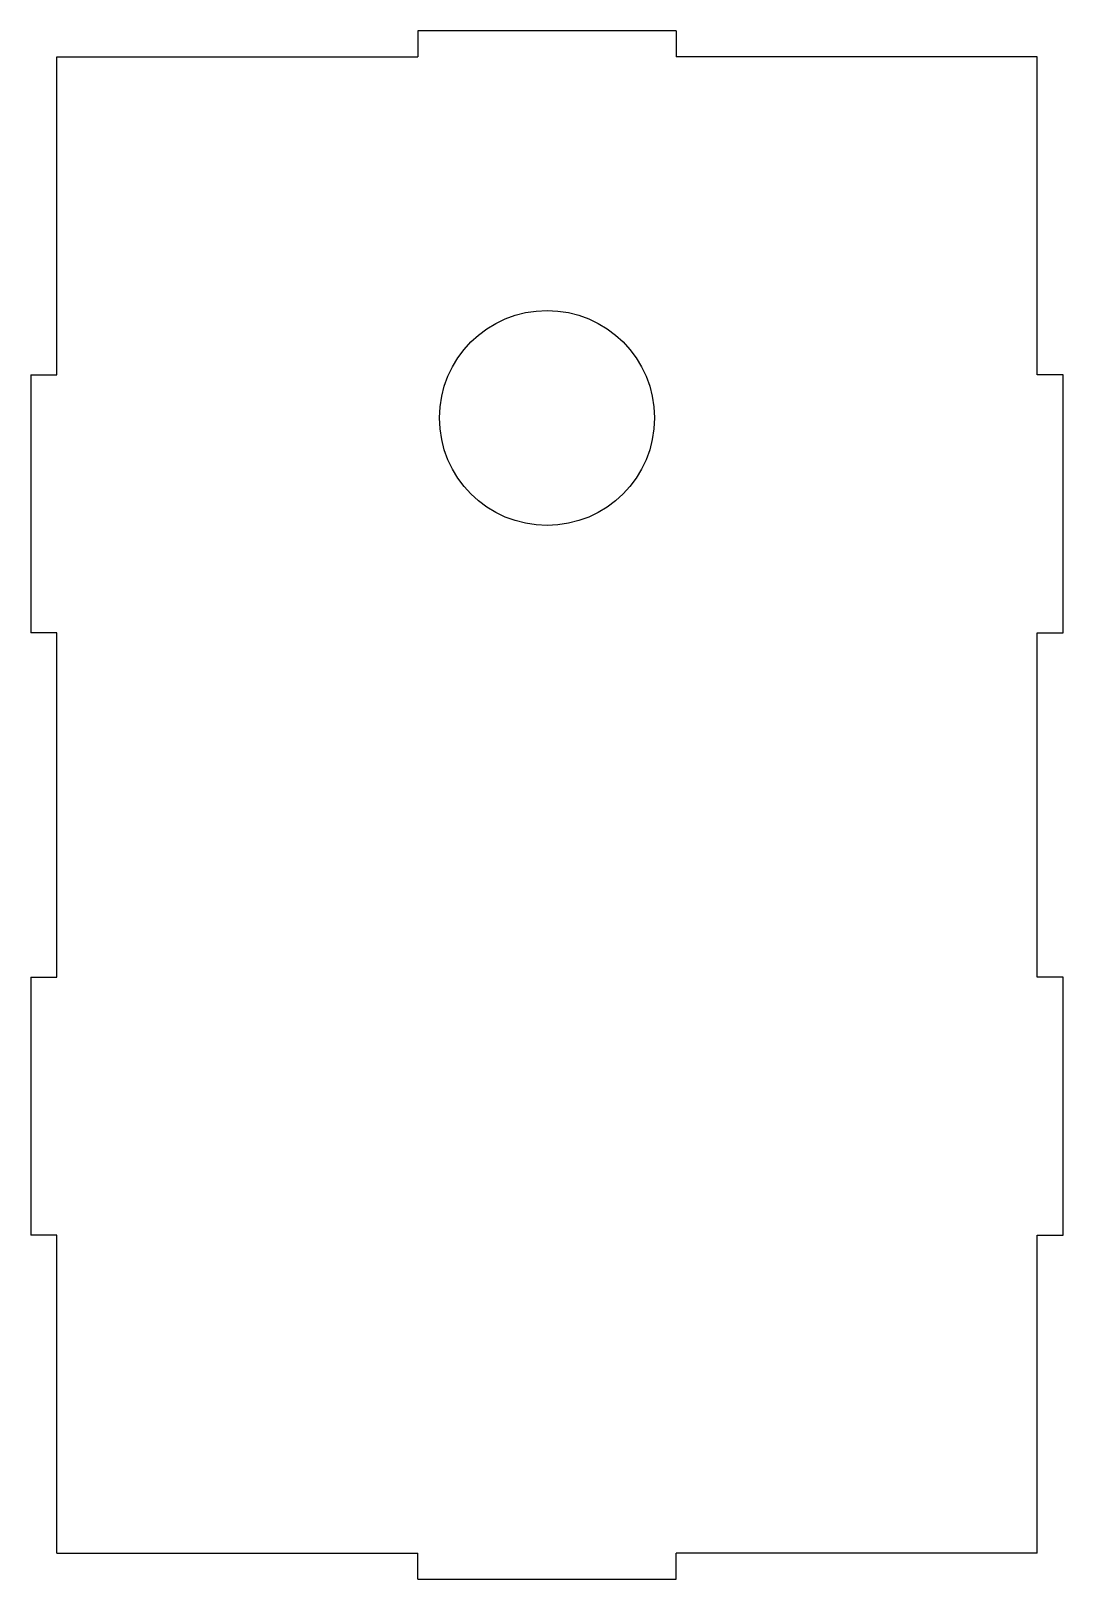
# Model space of a CAD drawing. Header units: millimetres. Extents: x -60 to 60, y -90 to 90.
import ezdxf

# ---------------------------------------------------------------- set-up
doc = ezdxf.new("R2010")
doc.units = ezdxf.units.MM

msp = doc.modelspace()

# ---------------------------------------------------------------- linework, layer by layer
at = {"color": 7, "linetype": 'Continuous', "lineweight": 25}
for p, q in [((15, 90), (-15, 90)), ((-15, 90), (-15, 87)), ((15, 90), (15, 87)), ((-57, 50), (-57, 87)), ((-57, 87), (-15, 87)), ((57, 87), (15, 87)), ((57, 50), (57, 87)), ((-60, 50), (-60, 20)), ((-60, 50), (-57, 50)), ((60, 50), (57, 50)), ((60, 20), (60, 50)), ((-57, 20), (-60, 20)), ((-57, -20), (-57, 20)), ((57, 20), (60, 20)), ((57, -20), (57, 20)), ((-60, -20), (-60, -50)), ((-60, -20), (-57, -20)), ((60, -20), (57, -20)), ((60, -50), (60, -20)), ((-57, -50), (-60, -50)), ((-57, -87), (-57, -50)), ((57, -50), (60, -50)), ((57, -87), (57, -50)), ((-57, -87), (-15, -87)), ((-15, -90), (-15, -87)), ((57, -87), (15, -87)), ((15, -90), (15, -87)), ((-15, -90), (15, -90))]:
    msp.add_line(p, q, dxfattribs=at)
msp.add_circle((0, 45), 12.5, dxfattribs=at)

doc.saveas('drawing.dxf')
